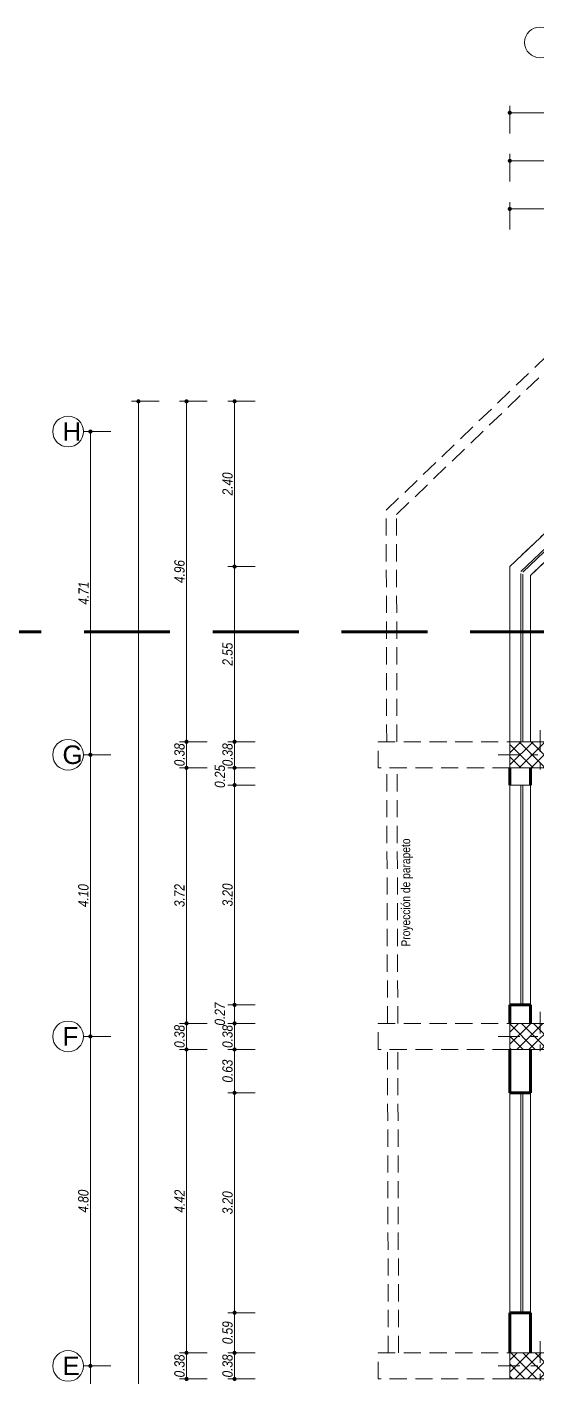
# Model space of a CAD drawing. Header units: inches. Extents: x 140 to 978, y -82 to 38.
# Drawn here: x 762.86 to 770.27, y 8.28 to 27.92 of the extents above; entities that cross this region are included whole.
import ezdxf

# ---------------------------------------------------------------- set-up
doc = ezdxf.new("R2010")
doc.units = ezdxf.units.IN
doc.header["$MEASUREMENT"] = 0
for name, pattern in [('DASHDOT2', [12.7, 6.35, -3.175, 0, -3.175]), ('DASHED', [0.75, 0.5, -0.25]), ('DASHED2', [0.375, 0.25, -0.125])]:
    doc.linetypes.add(name, pattern=pattern)
doc.layers.get('0').update_dxf_attribs({"lineweight": 0})
for name, color, linetype, lineweight in [('UNSAAC-COLUMNA', 24, 'Continuous', 0), ('UNSAAC-COTA', 48, 'Continuous', 0), ('UNSAAC-EJE COLUMNA', 22, 'DASHDOT2', 0), ('UNSAAC-FACHADA(2DO PLANO)', 7, 'Continuous', 30), ('UNSAAC-LINEA DE CORTE', 7, 'Continuous', 70), ('UNSAAC-LLAMADOS', 88, 'Continuous', 0), ('UNSAAC-MUEBLE', 254, 'Continuous', 0), ('UNSAAC-MURETE', 146, 'Continuous', 20), ('UNSAAC-MUROS', 7, 'Continuous', 70), ('UNSAAC-PROYECCIONES', 38, 'DASHED2', 0), ('UNSAAC-TEXTOS', 250, 'Continuous', 0), ('UNSAAC-TEXTURAS', 250, 'Continuous', 0), ('UNSAAC-VANOS', 24, 'Continuous', 0)]:
    doc.layers.add(name, color=color, linetype=linetype, lineweight=lineweight)
doc.styles.add('narrow', font='')
doc.styles.get("Standard").update_dxf_attribs({"font": 'arial.ttf'})
doc.styles.get('narrow').set_extended_font_data('Arial Narrow', italic=True)
doc.dimstyles.new('1EN75', dxfattribs={"dimtxt": 0.15, "dimasz": 0.06, "dimexe": 0.1, "dimexo": 0.15, "dimgap": 0.025, "dimtad": 1, "dimzin": 1, "dimdsep": 46, "dimtxsty": 'narrow', "dimblk": 'DOT', "dimcen": 0.1, "dimclrd": 256, "dimclre": 256, "dimclrt": 256, "dimaunit": 1, "dimadec": 3, "dimazin": 0, "dimtfac": 1, "dimtmove": 2, "dimatfit": 3, "dimldrblk": 'ARCHTICK', "dimfxl": 0.3, "dimfxlon": 1, "dimtolj": 1, "dimtzin": 0, "dimlwd": 0, "dimlwe": 0, "dimarcsym": 0})

# ---------------------------------------------------------------- blocks, each defined once
blk = doc.blocks.new('cs1')
at = {"layer": 'UNSAAC-TEXTURAS'}
h = blk.add_hatch(dxfattribs=at)
h.set_pattern_fill('ANSI37', color=256)
h.paths.add_polyline_path([(850.008, 169.826), (850.198, 169.826), (850.198, 170.266), (850.008, 170.266)])
h.paths.add_polyline_path([(850.198, 169.826), (850.388, 169.826), (850.388, 170.266), (850.198, 170.266)])
h.paths.add_polyline_path([(850.388, 169.826), (850.198, 169.826), (850.198, 169.386), (850.388, 169.386)])
h.paths.add_polyline_path([(850.198, 169.826), (850.008, 169.826), (850.008, 169.386), (850.198, 169.386)])
at = {"layer": 'UNSAAC-COLUMNA'}
blk.add_lwpolyline([(850.388, 169.386), (850.388, 170.266), (850.008, 170.266), (850.008, 169.386)], close=True, dxfattribs=at)
at = {"layer": 'UNSAAC-EJE COLUMNA', "ltscale": 0.05}
for p, q in [((850.198, 170.436), (850.198, 169.196)), ((850.558, 169.826), (849.828, 169.826))]:
    blk.add_line(p, q, dxfattribs=at)
blk = doc.blocks.new('A$C38507331')
at = {"layer": 'UNSAAC-PROYECCIONES'}
for p, q in [((-30.147, 25.662), (-30.147, 29.381)), ((-29.847, 25.662), (-29.847, 29.381)), ((-30.147, 25.282), (-30.147, 20.866)), ((-29.847, 25.282), (-29.847, 20.866))]:
    blk.add_line(p, q, dxfattribs=at)
for points in [[(-31.94, 29.761), (-31.948, 33.131), (-28.374, 36.563), (-24.991, 36.559)], [(-31.79, 29.761), (-31.798, 33.068), (-28.314, 36.413), (-24.991, 36.409)], [(-24.991, 34.716), (-27.612, 34.716), (-30.147, 32.311), (-30.147, 29.761)], [(-24.991, 34.416), (-27.492, 34.416), (-29.847, 32.182), (-29.847, 29.761)], [(-30.147, 29.381), (-32.066, 29.381), (-32.066, 29.761), (-30.147, 29.761)], [(-31.929, 25.662), (-31.939, 29.381)], [(-31.779, 25.662), (-31.789, 29.381)], [(-30.147, 25.282), (-32.066, 25.282), (-32.066, 25.662), (-30.147, 25.662)], [(-31.917, 20.866), (-31.928, 25.282)], [(-31.767, 20.866), (-31.778, 25.282)], [(-30.147, 20.486), (-32.066, 20.486), (-32.066, 20.866), (-30.147, 20.866)]]:
    blk.add_lwpolyline(points, dxfattribs=at)
at = {"layer": 'UNSAAC-TEXTURAS', "rotation": 90}
for p in [(140.119, -820.627), (140.119, -824.726), (140.119, -829.522)]:
    blk.add_blockref('cs1', p, dxfattribs=at)
blk = doc.blocks.new('_Dot')
at = {"color": 0, "linetype": 'ByBlock', "lineweight": -2}
blk.add_line((-0.5, 0), (-1, 0), dxfattribs=at)
at = {"color": 0, "linetype": 'ByBlock', "const_width": 0.5}
blk.add_lwpolyline([(-0.25, 0, 1), (0.25, 0, 1)], format="xyb", close=True, dxfattribs=at)
blk = doc.blocks.new('*D483')
at = {"layer": 'Defpoints', "color": 0, "transparency": 16777216}
for p in [(772.426, 25.269), (772.426, 24.269), (769.891, 21.864)]:
    blk.add_point(p, dxfattribs=at)
at = {"layer": 'UNSAAC-COTA', "lineweight": 0, "transparency": 16777216}
for p, q in [((769.891, 24.969), (769.891, 25.369)), ((772.426, 24.969), (772.426, 25.369)), ((769.951, 25.269), (772.366, 25.269))]:
    blk.add_line(p, q, dxfattribs=at)
at = {"layer": 'UNSAAC-COTA', "lineweight": 0, "transparency": 16777216, "xscale": 0.06, "yscale": 0.06, "zscale": 0.06, "rotation": 180}
blk.add_blockref('_Dot', (769.891, 25.269), dxfattribs=at)
at = {"layer": 'UNSAAC-COTA', "lineweight": 0, "transparency": 16777216, "xscale": 0.06, "yscale": 0.06, "zscale": 0.06}
blk.add_blockref('_Dot', (772.426, 25.269), dxfattribs=at)
at = {"layer": 'UNSAAC-COTA', "transparency": 16777216, "insert": (771.159, 25.371), "char_height": 0.15, "attachment_point": 5, "style": 'narrow'}
blk.add_mtext('\\A1;2.54', dxfattribs=at)
blk = doc.blocks.new('_ArchTick')
at = {"layer": 'UNSAAC-FACHADA(2DO PLANO)', "color": 0, "const_width": 0.15}
blk.add_lwpolyline([(-0.5, -0.5), (0.5, 0.5)], dxfattribs=at)
blk = doc.blocks.new('*D506')
at = {"layer": 'Defpoints', "color": 0, "transparency": 16777216}
for p in [(775.047, 25.969), (775.047, 24.269), (769.891, 21.864)]:
    blk.add_point(p, dxfattribs=at)
at = {"layer": 'UNSAAC-COTA', "lineweight": 0, "transparency": 16777216}
for p, q in [((769.891, 25.669), (769.891, 26.069)), ((769.951, 25.969), (774.987, 25.969)), ((775.047, 25.669), (775.047, 26.069))]:
    blk.add_line(p, q, dxfattribs=at)
at = {"layer": 'UNSAAC-COTA', "lineweight": 0, "transparency": 16777216, "xscale": 0.06, "yscale": 0.06, "zscale": 0.06, "rotation": 180}
blk.add_blockref('_Dot', (769.891, 25.969), dxfattribs=at)
at = {"layer": 'UNSAAC-COTA', "lineweight": 0, "transparency": 16777216, "xscale": 0.06, "yscale": 0.06, "zscale": 0.06}
blk.add_blockref('_Dot', (775.047, 25.969), dxfattribs=at)
at = {"layer": 'UNSAAC-COTA', "transparency": 16777216, "insert": (772.469, 26.071), "char_height": 0.15, "attachment_point": 5, "style": 'narrow'}
blk.add_mtext('\\A1;5.16', dxfattribs=at)
blk = doc.blocks.new('*D520')
at = {"layer": 'Defpoints', "color": 0, "transparency": 16777216}
for p in [(807.487, 26.669), (807.487, 24.269), (769.891, 21.864)]:
    blk.add_point(p, dxfattribs=at)
at = {"layer": 'UNSAAC-COTA', "lineweight": 0, "transparency": 16777216}
for p, q in [((769.891, 26.369), (769.891, 26.769)), ((807.487, 26.369), (807.487, 26.769)), ((769.951, 26.669), (807.427, 26.669))]:
    blk.add_line(p, q, dxfattribs=at)
at = {"layer": 'UNSAAC-COTA', "lineweight": 0, "transparency": 16777216, "xscale": 0.06, "yscale": 0.06, "zscale": 0.06, "rotation": 180}
blk.add_blockref('_Dot', (769.891, 26.669), dxfattribs=at)
at = {"layer": 'UNSAAC-COTA', "lineweight": 0, "transparency": 16777216, "xscale": 0.06, "yscale": 0.06, "zscale": 0.06}
blk.add_blockref('_Dot', (807.487, 26.669), dxfattribs=at)
at = {"layer": 'UNSAAC-COTA', "transparency": 16777216, "insert": (788.689, 26.771), "char_height": 0.15, "attachment_point": 5, "style": 'narrow'}
blk.add_mtext('\\A1;37.60', dxfattribs=at)
blk = doc.blocks.new('*D540')
at = {"layer": 'Defpoints', "color": 0, "transparency": 16777216}
for p in [(765.882, 8.619), (768.891, 8.619), (768.891, 8.239)]:
    blk.add_point(p, dxfattribs=at)
at = {"layer": 'UNSAAC-COTA', "lineweight": 0, "transparency": 16777216}
for p, q in [((766.182, 8.619), (765.782, 8.619)), ((765.882, 8.299), (765.882, 8.559)), ((766.182, 8.239), (765.782, 8.239))]:
    blk.add_line(p, q, dxfattribs=at)
at = {"layer": 'UNSAAC-COTA', "lineweight": 0, "transparency": 16777216, "xscale": 0.06, "yscale": 0.06, "zscale": 0.06}
for p, rotation in [((765.882, 8.619), 90), ((765.882, 8.239), 270)]:
    blk.add_blockref('_Dot', p, dxfattribs=dict(at, rotation=rotation))
at = {"layer": 'UNSAAC-COTA', "transparency": 16777216, "insert": (765.78, 8.429), "char_height": 0.15, "attachment_point": 5, "rotation": 90, "style": 'narrow'}
blk.add_mtext('\\A1;0.38', dxfattribs=at)
blk = doc.blocks.new('*D541')
at = {"layer": 'Defpoints', "color": 0, "transparency": 16777216}
for p in [(765.882, 9.204), (768.891, 9.204), (768.891, 8.619)]:
    blk.add_point(p, dxfattribs=at)
at = {"layer": 'UNSAAC-COTA', "lineweight": 0, "transparency": 16777216}
for p, q in [((766.182, 9.204), (765.782, 9.204)), ((765.882, 8.679), (765.882, 9.144)), ((766.182, 8.619), (765.782, 8.619))]:
    blk.add_line(p, q, dxfattribs=at)
at = {"layer": 'UNSAAC-COTA', "lineweight": 0, "transparency": 16777216, "xscale": 0.06, "yscale": 0.06, "zscale": 0.06}
for p, rotation in [((765.882, 9.204), 90), ((765.882, 8.619), 270)]:
    blk.add_blockref('_Dot', p, dxfattribs=dict(at, rotation=rotation))
at = {"layer": 'UNSAAC-COTA', "transparency": 16777216, "insert": (765.78, 8.912), "char_height": 0.15, "attachment_point": 5, "rotation": 90, "style": 'narrow'}
blk.add_mtext('\\A1;0.59', dxfattribs=at)
blk = doc.blocks.new('*D542')
at = {"layer": 'Defpoints', "color": 0, "transparency": 16777216}
for p in [(765.882, 12.404), (768.891, 12.404), (768.891, 9.204)]:
    blk.add_point(p, dxfattribs=at)
at = {"layer": 'UNSAAC-COTA', "lineweight": 0, "transparency": 16777216}
for p, q in [((766.182, 12.404), (765.782, 12.404)), ((765.882, 9.264), (765.882, 12.344)), ((766.182, 9.204), (765.782, 9.204))]:
    blk.add_line(p, q, dxfattribs=at)
at = {"layer": 'UNSAAC-COTA', "lineweight": 0, "transparency": 16777216, "xscale": 0.06, "yscale": 0.06, "zscale": 0.06}
for p, rotation in [((765.882, 12.404), 90), ((765.882, 9.204), 270)]:
    blk.add_blockref('_Dot', p, dxfattribs=dict(at, rotation=rotation))
at = {"layer": 'UNSAAC-COTA', "transparency": 16777216, "insert": (765.78, 10.804), "char_height": 0.15, "attachment_point": 5, "rotation": 90, "style": 'narrow'}
blk.add_mtext('\\A1;3.20', dxfattribs=at)
blk = doc.blocks.new('*D543')
at = {"layer": 'Defpoints', "color": 0, "transparency": 16777216}
for p in [(765.882, 13.035), (768.891, 13.035), (768.891, 12.404)]:
    blk.add_point(p, dxfattribs=at)
at = {"layer": 'UNSAAC-COTA', "lineweight": 0, "transparency": 16777216}
for p, q in [((766.182, 13.035), (765.782, 13.035)), ((765.882, 12.464), (765.882, 12.975)), ((766.182, 12.404), (765.782, 12.404))]:
    blk.add_line(p, q, dxfattribs=at)
at = {"layer": 'UNSAAC-COTA', "lineweight": 0, "transparency": 16777216, "xscale": 0.06, "yscale": 0.06, "zscale": 0.06}
for p, rotation in [((765.882, 13.035), 90), ((765.882, 12.404), 270)]:
    blk.add_blockref('_Dot', p, dxfattribs=dict(at, rotation=rotation))
at = {"layer": 'UNSAAC-COTA', "transparency": 16777216, "insert": (765.78, 12.72), "char_height": 0.15, "attachment_point": 5, "rotation": 90, "style": 'narrow'}
blk.add_mtext('\\A1;0.63', dxfattribs=at)
blk = doc.blocks.new('*D544')
at = {"layer": 'Defpoints', "color": 0, "transparency": 16777216}
for p in [(765.882, 13.415), (768.891, 13.415), (768.891, 13.035)]:
    blk.add_point(p, dxfattribs=at)
at = {"layer": 'UNSAAC-COTA', "lineweight": 0, "transparency": 16777216}
for p, q in [((766.182, 13.415), (765.782, 13.415)), ((765.882, 13.095), (765.882, 13.355)), ((766.182, 13.035), (765.782, 13.035))]:
    blk.add_line(p, q, dxfattribs=at)
at = {"layer": 'UNSAAC-COTA', "lineweight": 0, "transparency": 16777216, "xscale": 0.06, "yscale": 0.06, "zscale": 0.06}
for p, rotation in [((765.882, 13.415), 90), ((765.882, 13.035), 270)]:
    blk.add_blockref('_Dot', p, dxfattribs=dict(at, rotation=rotation))
at = {"layer": 'UNSAAC-COTA', "transparency": 16777216, "insert": (765.78, 13.225), "char_height": 0.15, "attachment_point": 5, "rotation": 90, "style": 'narrow'}
blk.add_mtext('\\A1;0.38', dxfattribs=at)
blk = doc.blocks.new('*D545')
at = {"layer": 'Defpoints', "color": 0, "transparency": 16777216}
for p in [(765.882, 13.684), (768.891, 13.684), (768.891, 13.415)]:
    blk.add_point(p, dxfattribs=at)
at = {"layer": 'UNSAAC-COTA', "lineweight": 0, "transparency": 16777216}
for p, q in [((766.182, 13.684), (765.782, 13.684)), ((765.882, 13.475), (765.882, 13.624)), ((766.182, 13.415), (765.782, 13.415))]:
    blk.add_line(p, q, dxfattribs=at)
at = {"layer": 'UNSAAC-COTA', "lineweight": 0, "transparency": 16777216, "xscale": 0.06, "yscale": 0.06, "zscale": 0.06}
for p, rotation in [((765.882, 13.684), 90), ((765.882, 13.415), 270)]:
    blk.add_blockref('_Dot', p, dxfattribs=dict(at, rotation=rotation))
at = {"layer": 'UNSAAC-COTA', "transparency": 16777216, "insert": (765.668, 13.55), "char_height": 0.15, "attachment_point": 5, "rotation": 90, "style": 'narrow'}
blk.add_mtext('\\A1;0.27', dxfattribs=at)
blk = doc.blocks.new('*D546')
at = {"layer": 'Defpoints', "color": 0, "transparency": 16777216}
for p in [(765.882, 16.884), (768.891, 16.884), (768.891, 13.684)]:
    blk.add_point(p, dxfattribs=at)
at = {"layer": 'UNSAAC-COTA', "lineweight": 0, "transparency": 16777216}
for p, q in [((766.182, 16.884), (765.782, 16.884)), ((765.882, 13.744), (765.882, 16.824)), ((766.182, 13.684), (765.782, 13.684))]:
    blk.add_line(p, q, dxfattribs=at)
at = {"layer": 'UNSAAC-COTA', "lineweight": 0, "transparency": 16777216, "xscale": 0.06, "yscale": 0.06, "zscale": 0.06}
for p, rotation in [((765.882, 16.884), 90), ((765.882, 13.684), 270)]:
    blk.add_blockref('_Dot', p, dxfattribs=dict(at, rotation=rotation))
at = {"layer": 'UNSAAC-COTA', "transparency": 16777216, "insert": (765.78, 15.284), "char_height": 0.15, "attachment_point": 5, "rotation": 90, "style": 'narrow'}
blk.add_mtext('\\A1;3.20', dxfattribs=at)
blk = doc.blocks.new('*D547')
at = {"layer": 'Defpoints', "color": 0, "transparency": 16777216}
for p in [(765.882, 17.134), (768.891, 17.134), (768.891, 16.884)]:
    blk.add_point(p, dxfattribs=at)
at = {"layer": 'UNSAAC-COTA', "lineweight": 0, "transparency": 16777216}
for p, q in [((766.182, 17.134), (765.782, 17.134)), ((765.882, 16.944), (765.882, 17.074)), ((766.182, 16.884), (765.782, 16.884))]:
    blk.add_line(p, q, dxfattribs=at)
at = {"layer": 'UNSAAC-COTA', "lineweight": 0, "transparency": 16777216, "xscale": 0.06, "yscale": 0.06, "zscale": 0.06}
for p, rotation in [((765.882, 17.134), 90), ((765.882, 16.884), 270)]:
    blk.add_blockref('_Dot', p, dxfattribs=dict(at, rotation=rotation))
at = {"layer": 'UNSAAC-COTA', "transparency": 16777216, "insert": (765.668, 17.009), "char_height": 0.15, "attachment_point": 5, "rotation": 90, "style": 'narrow'}
blk.add_mtext('\\A1;0.25', dxfattribs=at)
blk = doc.blocks.new('*D548')
at = {"layer": 'Defpoints', "color": 0, "transparency": 16777216}
for p in [(765.882, 17.514), (768.891, 17.514), (768.891, 17.134)]:
    blk.add_point(p, dxfattribs=at)
at = {"layer": 'UNSAAC-COTA', "lineweight": 0, "transparency": 16777216}
for p, q in [((766.182, 17.514), (765.782, 17.514)), ((765.882, 17.194), (765.882, 17.454)), ((766.182, 17.134), (765.782, 17.134))]:
    blk.add_line(p, q, dxfattribs=at)
at = {"layer": 'UNSAAC-COTA', "lineweight": 0, "transparency": 16777216, "xscale": 0.06, "yscale": 0.06, "zscale": 0.06}
for p, rotation in [((765.882, 17.514), 90), ((765.882, 17.134), 270)]:
    blk.add_blockref('_Dot', p, dxfattribs=dict(at, rotation=rotation))
at = {"layer": 'UNSAAC-COTA', "transparency": 16777216, "insert": (765.78, 17.324), "char_height": 0.15, "attachment_point": 5, "rotation": 90, "style": 'narrow'}
blk.add_mtext('\\A1;0.38', dxfattribs=at)
blk = doc.blocks.new('*D549')
at = {"layer": 'Defpoints', "color": 0, "transparency": 16777216}
for p in [(765.882, 20.064), (768.891, 20.064), (768.891, 17.514)]:
    blk.add_point(p, dxfattribs=at)
at = {"layer": 'UNSAAC-COTA', "lineweight": 0, "transparency": 16777216}
for p, q in [((766.182, 20.064), (765.782, 20.064)), ((765.882, 17.574), (765.882, 20.004)), ((766.182, 17.514), (765.782, 17.514))]:
    blk.add_line(p, q, dxfattribs=at)
at = {"layer": 'UNSAAC-COTA', "lineweight": 0, "transparency": 16777216, "xscale": 0.06, "yscale": 0.06, "zscale": 0.06}
for p, rotation in [((765.882, 20.064), 90), ((765.882, 17.514), 270)]:
    blk.add_blockref('_Dot', p, dxfattribs=dict(at, rotation=rotation))
at = {"layer": 'UNSAAC-COTA', "transparency": 16777216, "insert": (765.78, 18.789), "char_height": 0.15, "attachment_point": 5, "rotation": 90, "style": 'narrow'}
blk.add_mtext('\\A1;2.55', dxfattribs=at)
blk = doc.blocks.new('*D550')
at = {"layer": 'Defpoints', "color": 0, "transparency": 16777216}
for p in [(765.882, 22.469), (771.426, 22.469), (768.891, 20.064)]:
    blk.add_point(p, dxfattribs=at)
at = {"layer": 'UNSAAC-COTA', "lineweight": 0, "transparency": 16777216}
for p, q in [((766.182, 22.469), (765.782, 22.469)), ((765.882, 20.124), (765.882, 22.409)), ((766.182, 20.064), (765.782, 20.064))]:
    blk.add_line(p, q, dxfattribs=at)
at = {"layer": 'UNSAAC-COTA', "lineweight": 0, "transparency": 16777216, "xscale": 0.06, "yscale": 0.06, "zscale": 0.06}
for p, rotation in [((765.882, 22.469), 90), ((765.882, 20.064), 270)]:
    blk.add_blockref('_Dot', p, dxfattribs=dict(at, rotation=rotation))
at = {"layer": 'UNSAAC-COTA', "transparency": 16777216, "insert": (765.78, 21.267), "char_height": 0.15, "attachment_point": 5, "rotation": 90, "style": 'narrow'}
blk.add_mtext('\\A1;2.40', dxfattribs=at)
blk = doc.blocks.new('*D559')
at = {"layer": 'Defpoints', "color": 0, "transparency": 16777216}
for p in [(765.182, 8.619), (768.891, 8.619), (768.891, 8.239)]:
    blk.add_point(p, dxfattribs=at)
at = {"layer": 'UNSAAC-COTA', "lineweight": 0, "transparency": 16777216}
for p, q in [((765.482, 8.619), (765.082, 8.619)), ((765.182, 8.299), (765.182, 8.559)), ((765.482, 8.239), (765.082, 8.239))]:
    blk.add_line(p, q, dxfattribs=at)
at = {"layer": 'UNSAAC-COTA', "lineweight": 0, "transparency": 16777216, "xscale": 0.06, "yscale": 0.06, "zscale": 0.06}
for p, rotation in [((765.182, 8.619), 90), ((765.182, 8.239), 270)]:
    blk.add_blockref('_Dot', p, dxfattribs=dict(at, rotation=rotation))
at = {"layer": 'UNSAAC-COTA', "transparency": 16777216, "insert": (765.08, 8.429), "char_height": 0.15, "attachment_point": 5, "rotation": 90, "style": 'narrow'}
blk.add_mtext('\\A1;0.38', dxfattribs=at)
blk = doc.blocks.new('*D560')
at = {"layer": 'Defpoints', "color": 0, "transparency": 16777216}
for p in [(765.182, 13.035), (768.891, 13.035), (768.891, 8.619)]:
    blk.add_point(p, dxfattribs=at)
at = {"layer": 'UNSAAC-COTA', "lineweight": 0, "transparency": 16777216}
for p, q in [((765.482, 13.035), (765.082, 13.035)), ((765.182, 8.679), (765.182, 12.975)), ((765.482, 8.619), (765.082, 8.619))]:
    blk.add_line(p, q, dxfattribs=at)
at = {"layer": 'UNSAAC-COTA', "lineweight": 0, "transparency": 16777216, "xscale": 0.06, "yscale": 0.06, "zscale": 0.06}
for p, rotation in [((765.182, 13.035), 90), ((765.182, 8.619), 270)]:
    blk.add_blockref('_Dot', p, dxfattribs=dict(at, rotation=rotation))
at = {"layer": 'UNSAAC-COTA', "transparency": 16777216, "insert": (765.082, 10.827), "char_height": 0.15, "attachment_point": 5, "rotation": 90, "style": 'narrow'}
blk.add_mtext('\\A1;4.42', dxfattribs=at)
blk = doc.blocks.new('*D561')
at = {"layer": 'Defpoints', "color": 0, "transparency": 16777216}
for p in [(765.182, 13.415), (768.891, 13.415), (768.891, 13.035)]:
    blk.add_point(p, dxfattribs=at)
at = {"layer": 'UNSAAC-COTA', "lineweight": 0, "transparency": 16777216}
for p, q in [((765.482, 13.415), (765.082, 13.415)), ((765.182, 13.095), (765.182, 13.355)), ((765.482, 13.035), (765.082, 13.035))]:
    blk.add_line(p, q, dxfattribs=at)
at = {"layer": 'UNSAAC-COTA', "lineweight": 0, "transparency": 16777216, "xscale": 0.06, "yscale": 0.06, "zscale": 0.06}
for p, rotation in [((765.182, 13.415), 90), ((765.182, 13.035), 270)]:
    blk.add_blockref('_Dot', p, dxfattribs=dict(at, rotation=rotation))
at = {"layer": 'UNSAAC-COTA', "transparency": 16777216, "insert": (765.08, 13.225), "char_height": 0.15, "attachment_point": 5, "rotation": 90, "style": 'narrow'}
blk.add_mtext('\\A1;0.38', dxfattribs=at)
blk = doc.blocks.new('*D562')
at = {"layer": 'Defpoints', "color": 0, "transparency": 16777216}
for p in [(765.182, 17.134), (768.891, 17.134), (768.891, 13.415)]:
    blk.add_point(p, dxfattribs=at)
at = {"layer": 'UNSAAC-COTA', "lineweight": 0, "transparency": 16777216}
for p, q in [((765.482, 17.134), (765.082, 17.134)), ((765.182, 13.475), (765.182, 17.074)), ((765.482, 13.415), (765.082, 13.415))]:
    blk.add_line(p, q, dxfattribs=at)
at = {"layer": 'UNSAAC-COTA', "lineweight": 0, "transparency": 16777216, "xscale": 0.06, "yscale": 0.06, "zscale": 0.06}
for p, rotation in [((765.182, 17.134), 90), ((765.182, 13.415), 270)]:
    blk.add_blockref('_Dot', p, dxfattribs=dict(at, rotation=rotation))
at = {"layer": 'UNSAAC-COTA', "transparency": 16777216, "insert": (765.08, 15.275), "char_height": 0.15, "attachment_point": 5, "rotation": 90, "style": 'narrow'}
blk.add_mtext('\\A1;3.72', dxfattribs=at)
blk = doc.blocks.new('*D563')
at = {"layer": 'Defpoints', "color": 0, "transparency": 16777216}
for p in [(765.182, 17.514), (768.891, 17.514), (768.891, 17.134)]:
    blk.add_point(p, dxfattribs=at)
at = {"layer": 'UNSAAC-COTA', "lineweight": 0, "transparency": 16777216}
for p, q in [((765.482, 17.514), (765.082, 17.514)), ((765.182, 17.194), (765.182, 17.454)), ((765.482, 17.134), (765.082, 17.134))]:
    blk.add_line(p, q, dxfattribs=at)
at = {"layer": 'UNSAAC-COTA', "lineweight": 0, "transparency": 16777216, "xscale": 0.06, "yscale": 0.06, "zscale": 0.06}
for p, rotation in [((765.182, 17.514), 90), ((765.182, 17.134), 270)]:
    blk.add_blockref('_Dot', p, dxfattribs=dict(at, rotation=rotation))
at = {"layer": 'UNSAAC-COTA', "transparency": 16777216, "insert": (765.08, 17.324), "char_height": 0.15, "attachment_point": 5, "rotation": 90, "style": 'narrow'}
blk.add_mtext('\\A1;0.38', dxfattribs=at)
blk = doc.blocks.new('*D564')
at = {"layer": 'Defpoints', "color": 0, "transparency": 16777216}
for p in [(765.182, 22.469), (771.426, 22.469), (768.891, 17.514)]:
    blk.add_point(p, dxfattribs=at)
at = {"layer": 'UNSAAC-COTA', "lineweight": 0, "transparency": 16777216}
for p, q in [((765.482, 22.469), (765.082, 22.469)), ((765.182, 17.574), (765.182, 22.409)), ((765.482, 17.514), (765.082, 17.514))]:
    blk.add_line(p, q, dxfattribs=at)
at = {"layer": 'UNSAAC-COTA', "lineweight": 0, "transparency": 16777216, "xscale": 0.06, "yscale": 0.06, "zscale": 0.06}
for p, rotation in [((765.182, 22.469), 90), ((765.182, 17.514), 270)]:
    blk.add_blockref('_Dot', p, dxfattribs=dict(at, rotation=rotation))
at = {"layer": 'UNSAAC-COTA', "transparency": 16777216, "insert": (765.08, 19.992), "char_height": 0.15, "attachment_point": 5, "rotation": 90, "style": 'narrow'}
blk.add_mtext('\\A1;4.96', dxfattribs=at)
blk = doc.blocks.new('*D565')
at = {"layer": 'Defpoints', "color": 0, "transparency": 16777216}
for p in [(764.482, 22.469), (771.426, 22.469), (772.597, -11.501)]:
    blk.add_point(p, dxfattribs=at)
at = {"layer": 'UNSAAC-COTA', "lineweight": 0, "transparency": 16777216}
for p, q in [((764.782, 22.469), (764.382, 22.469)), ((764.482, -11.441), (764.482, 22.409)), ((764.782, -11.501), (764.382, -11.501))]:
    blk.add_line(p, q, dxfattribs=at)
at = {"layer": 'UNSAAC-COTA', "lineweight": 0, "transparency": 16777216, "xscale": 0.06, "yscale": 0.06, "zscale": 0.06}
for p, rotation in [((764.482, 22.469), 90), ((764.482, -11.501), 270)]:
    blk.add_blockref('_Dot', p, dxfattribs=dict(at, rotation=rotation))
at = {"layer": 'UNSAAC-COTA', "transparency": 16777216, "insert": (764.38, 5.484), "char_height": 0.15, "attachment_point": 5, "rotation": 90, "style": 'narrow'}
blk.add_mtext('\\A1;33.97', dxfattribs=at)
blk = doc.blocks.new('*D569')
at = {"layer": 'Defpoints', "color": 0, "transparency": 16777216}
for p in [(763.782, 8.429), (768.721, 8.429), (768.721, 2.469)]:
    blk.add_point(p, dxfattribs=at)
at = {"layer": 'UNSAAC-COTA', "lineweight": 0, "transparency": 16777216}
for p, q in [((764.082, 8.429), (763.682, 8.429)), ((763.782, 2.529), (763.782, 8.369)), ((764.082, 2.469), (763.682, 2.469))]:
    blk.add_line(p, q, dxfattribs=at)
at = {"layer": 'UNSAAC-COTA', "lineweight": 0, "transparency": 16777216, "xscale": 0.06, "yscale": 0.06, "zscale": 0.06}
for p, rotation in [((763.782, 8.429), 90), ((763.782, 2.469), 270)]:
    blk.add_blockref('_Dot', p, dxfattribs=dict(at, rotation=rotation))
at = {"layer": 'UNSAAC-COTA', "transparency": 16777216, "insert": (763.68, 5.449), "char_height": 0.15, "attachment_point": 5, "rotation": 90, "style": 'narrow'}
blk.add_mtext('\\A1;5.96', dxfattribs=at)
blk = doc.blocks.new('*D570')
at = {"layer": 'Defpoints', "color": 0, "transparency": 16777216}
for p in [(763.782, 13.225), (768.721, 13.225), (768.721, 8.429)]:
    blk.add_point(p, dxfattribs=at)
at = {"layer": 'UNSAAC-COTA', "lineweight": 0, "transparency": 16777216}
for p, q in [((764.082, 13.225), (763.682, 13.225)), ((763.782, 8.489), (763.782, 13.165)), ((764.082, 8.429), (763.682, 8.429))]:
    blk.add_line(p, q, dxfattribs=at)
at = {"layer": 'UNSAAC-COTA', "lineweight": 0, "transparency": 16777216, "xscale": 0.06, "yscale": 0.06, "zscale": 0.06}
for p, rotation in [((763.782, 13.225), 90), ((763.782, 8.429), 270)]:
    blk.add_blockref('_Dot', p, dxfattribs=dict(at, rotation=rotation))
at = {"layer": 'UNSAAC-COTA', "transparency": 16777216, "insert": (763.68, 10.827), "char_height": 0.15, "attachment_point": 5, "rotation": 90, "style": 'narrow'}
blk.add_mtext('\\A1;4.80', dxfattribs=at)
blk = doc.blocks.new('*D571')
at = {"layer": 'Defpoints', "color": 0, "transparency": 16777216}
for p in [(763.782, 17.324), (768.721, 17.324), (768.721, 13.225)]:
    blk.add_point(p, dxfattribs=at)
at = {"layer": 'UNSAAC-COTA', "lineweight": 0, "transparency": 16777216}
for p, q in [((764.082, 17.324), (763.682, 17.324)), ((763.782, 13.285), (763.782, 17.264)), ((764.082, 13.225), (763.682, 13.225))]:
    blk.add_line(p, q, dxfattribs=at)
at = {"layer": 'UNSAAC-COTA', "lineweight": 0, "transparency": 16777216, "xscale": 0.06, "yscale": 0.06, "zscale": 0.06}
for p, rotation in [((763.782, 17.324), 90), ((763.782, 13.225), 270)]:
    blk.add_blockref('_Dot', p, dxfattribs=dict(at, rotation=rotation))
at = {"layer": 'UNSAAC-COTA', "transparency": 16777216, "insert": (763.68, 15.275), "char_height": 0.15, "attachment_point": 5, "rotation": 90, "style": 'narrow'}
blk.add_mtext('\\A1;4.10', dxfattribs=at)
blk = doc.blocks.new('*D572')
at = {"layer": 'Defpoints', "color": 0, "transparency": 16777216}
for p in [(763.782, 22.029), (773.867, 22.029), (768.721, 17.324)]:
    blk.add_point(p, dxfattribs=at)
at = {"layer": 'UNSAAC-COTA', "lineweight": 0, "transparency": 16777216}
for p, q in [((764.082, 22.029), (763.682, 22.029)), ((763.782, 17.384), (763.782, 21.969)), ((764.082, 17.324), (763.682, 17.324))]:
    blk.add_line(p, q, dxfattribs=at)
at = {"layer": 'UNSAAC-COTA', "lineweight": 0, "transparency": 16777216, "xscale": 0.06, "yscale": 0.06, "zscale": 0.06}
for p, rotation in [((763.782, 22.029), 90), ((763.782, 17.324), 270)]:
    blk.add_blockref('_Dot', p, dxfattribs=dict(at, rotation=rotation))
at = {"layer": 'UNSAAC-COTA', "transparency": 16777216, "insert": (763.682, 19.677), "char_height": 0.15, "attachment_point": 5, "rotation": 90, "style": 'narrow'}
blk.add_mtext('\\A1;4.71', dxfattribs=at)

msp = doc.modelspace()

# ---------------------------------------------------------------- linework, layer by layer
at = {"layer": 'UNSAAC-LINEA DE CORTE', "linetype": 'DASHED', "ltscale": 2.5}
msp.add_line((756.191, 19.113), (815.594, 19.113), dxfattribs=at)
at = {"layer": 'UNSAAC-MURETE'}
for p, q in [((772.426, 22.469), (769.891, 20.064)), ((770.191, 19.935), (772.546, 22.169)), ((769.891, 20.064), (769.891, 17.514)), ((770.191, 17.514), (770.191, 19.935))]:
    msp.add_line(p, q, dxfattribs=at)
for points in [[(769.891, 16.884), (770.191, 16.884), (770.191, 13.684), (769.891, 13.684)], [(770.191, 9.204), (769.891, 9.204), (769.891, 12.404), (770.191, 12.404)]]:
    msp.add_lwpolyline(points, close=True, dxfattribs=at)
at = {"layer": 'UNSAAC-MUROS'}
for p, q in [((769.891, 16.884), (769.891, 17.134)), ((770.191, 17.134), (770.191, 16.884)), ((769.891, 13.684), (770.191, 13.684)), ((769.891, 13.415), (769.891, 13.684)), ((770.191, 13.684), (770.191, 13.415)), ((769.891, 12.404), (769.891, 13.035)), ((770.191, 13.035), (770.191, 12.404)), ((770.191, 12.404), (769.891, 12.404)), ((769.891, 9.204), (770.191, 9.204)), ((769.891, 8.619), (769.891, 9.204)), ((770.191, 9.204), (770.191, 8.619))]:
    msp.add_line(p, q, dxfattribs=at)
at = {"layer": 'UNSAAC-TEXTOS'}
for centre in [(770.331, 27.693), (763.457, 22.029), (763.457, 17.324), (763.457, 13.225), (763.457, 8.429)]:
    msp.add_circle(centre, 0.224, dxfattribs=at)
at = {"layer": 'UNSAAC-VANOS', "ltscale": 0.01}
for p, q in [((770.054, 19.994), (772.491, 22.306)), ((770.079, 19.984), (772.501, 22.281)), ((770.054, 17.514), (770.054, 19.964)), ((770.079, 17.514), (770.079, 19.954)), ((770.054, 13.684), (770.054, 16.884)), ((770.079, 13.684), (770.079, 16.884)), ((770.054, 9.204), (770.054, 12.404)), ((770.079, 9.204), (770.079, 12.404))]:
    msp.add_line(p, q, dxfattribs=at)

# ---------------------------------------------------------------- block references
at = {"layer": 'UNSAAC-MUEBLE'}
msp.add_blockref('A$C38507331', (800.038, -12.247), dxfattribs=at)

# ---------------------------------------------------------------- texts
at = {"layer": 'UNSAAC-LLAMADOS', "insert": (768.31, 14.269), "char_height": 0.13, "width": 2.08357, "attachment_point": 1, "rotation": 90, "style": 'narrow'}
msp.add_mtext('\\pi0.26383;{\\fArial Narrow|b0|i0|c0|p34;Proyección de parapeto }', dxfattribs=at)
at = {"layer": 'UNSAAC-TEXTOS', "char_height": 0.27, "width": 0.42503, "attachment_point": 1}
for s, insert in [('H', (763.375, 22.165)), ('G', (763.375, 17.46)), ('F', (763.375, 13.361)), ('E', (763.375, 8.565))]:
    msp.add_mtext(s, dxfattribs=dict(at, insert=insert))

# ---------------------------------------------------------------- dimensions: what is measured, and where the dimension line sits
at = {"layer": 'UNSAAC-COTA'}
for base, p1, p2, picture, middle in [((807.487, 26.669), (769.891, 21.864), (807.487, 24.269), '*D520', (788.689, 26.771)), ((775.047, 25.969), (769.891, 21.864), (775.047, 24.269), '*D506', (772.469, 26.071)), ((772.4261, 25.2692), (769.891, 21.8642), (772.4261, 24.2692), '*D483', (771.1585, 25.3708))]:
    dim = msp.add_linear_dim(base=base, p1=p1, p2=p2, dimstyle='1EN75', dxfattribs=at)
    dim.commit()
    dim.dimension.update_dxf_attribs({"geometry": picture, "text_midpoint": middle})
for base, p1, p2, picture, middle in [((764.482, 22.469), (772.597, -11.501), (771.426, 22.469), '*D565', (764.38, 5.484)), ((765.1819, 22.4692), (768.8911, 17.5139), (771.4261, 22.4692), '*D564', (765.0803, 19.9915)), ((765.88187, 22.46917), (768.89101, 20.06424), (771.42608, 22.46917), '*D550', (765.78028, 21.26671)), ((763.7819, 22.0292), (768.7211, 17.3239), (773.8669, 22.0292), '*D572', (763.6816, 19.6765)), ((765.882, 20.064), (768.891, 17.514), (768.891, 20.064), '*D549', (765.78, 18.789)), ((765.182, 17.514), (768.891, 17.134), (768.891, 17.514), '*D563', (765.08, 17.324)), ((765.882, 17.514), (768.891, 17.134), (768.891, 17.514), '*D548', (765.78, 17.324)), ((763.782, 17.324), (768.721, 13.225), (768.721, 17.324), '*D571', (763.68, 15.275)), ((765.182, 17.134), (768.891, 13.415), (768.891, 17.134), '*D562', (765.08, 15.275)), ((765.882, 17.134), (768.891, 16.884), (768.891, 17.134), '*D547', (765.668, 17.009)), ((765.882, 16.884), (768.891, 13.684), (768.891, 16.884), '*D546', (765.78, 15.284)), ((765.882, 13.684), (768.891, 13.415), (768.891, 13.684), '*D545', (765.668, 13.55)), ((765.182, 13.415), (768.891, 13.035), (768.891, 13.415), '*D561', (765.08, 13.225)), ((765.882, 13.415), (768.891, 13.035), (768.891, 13.415), '*D544', (765.78, 13.225)), ((763.782, 13.225), (768.721, 8.429), (768.721, 13.225), '*D570', (763.68, 10.827)), ((765.182, 13.035), (768.891, 8.619), (768.891, 13.035), '*D560', (765.082, 10.827)), ((765.882, 13.035), (768.891, 12.404), (768.891, 13.035), '*D543', (765.78, 12.72)), ((765.882, 12.404), (768.891, 9.204), (768.891, 12.404), '*D542', (765.78, 10.804)), ((765.881866632, 9.204170508), (768.891078208, 8.619170508), (768.891078208, 9.204170508), '*D541', (765.780280684, 8.911670508)), ((765.182, 8.619), (768.891, 8.239), (768.891, 8.619), '*D559', (765.08, 8.429)), ((765.882, 8.619), (768.891, 8.239), (768.891, 8.619), '*D540', (765.78, 8.429)), ((763.782, 8.429), (768.721, 2.469), (768.721, 8.429), '*D569', (763.68, 5.449))]:
    dim = msp.add_linear_dim(base=base, p1=p1, p2=p2, angle=90, dimstyle='1EN75', dxfattribs=at)
    dim.commit()
    dim.dimension.update_dxf_attribs({"geometry": picture, "text_midpoint": middle})

doc.saveas('drawing.dxf')
